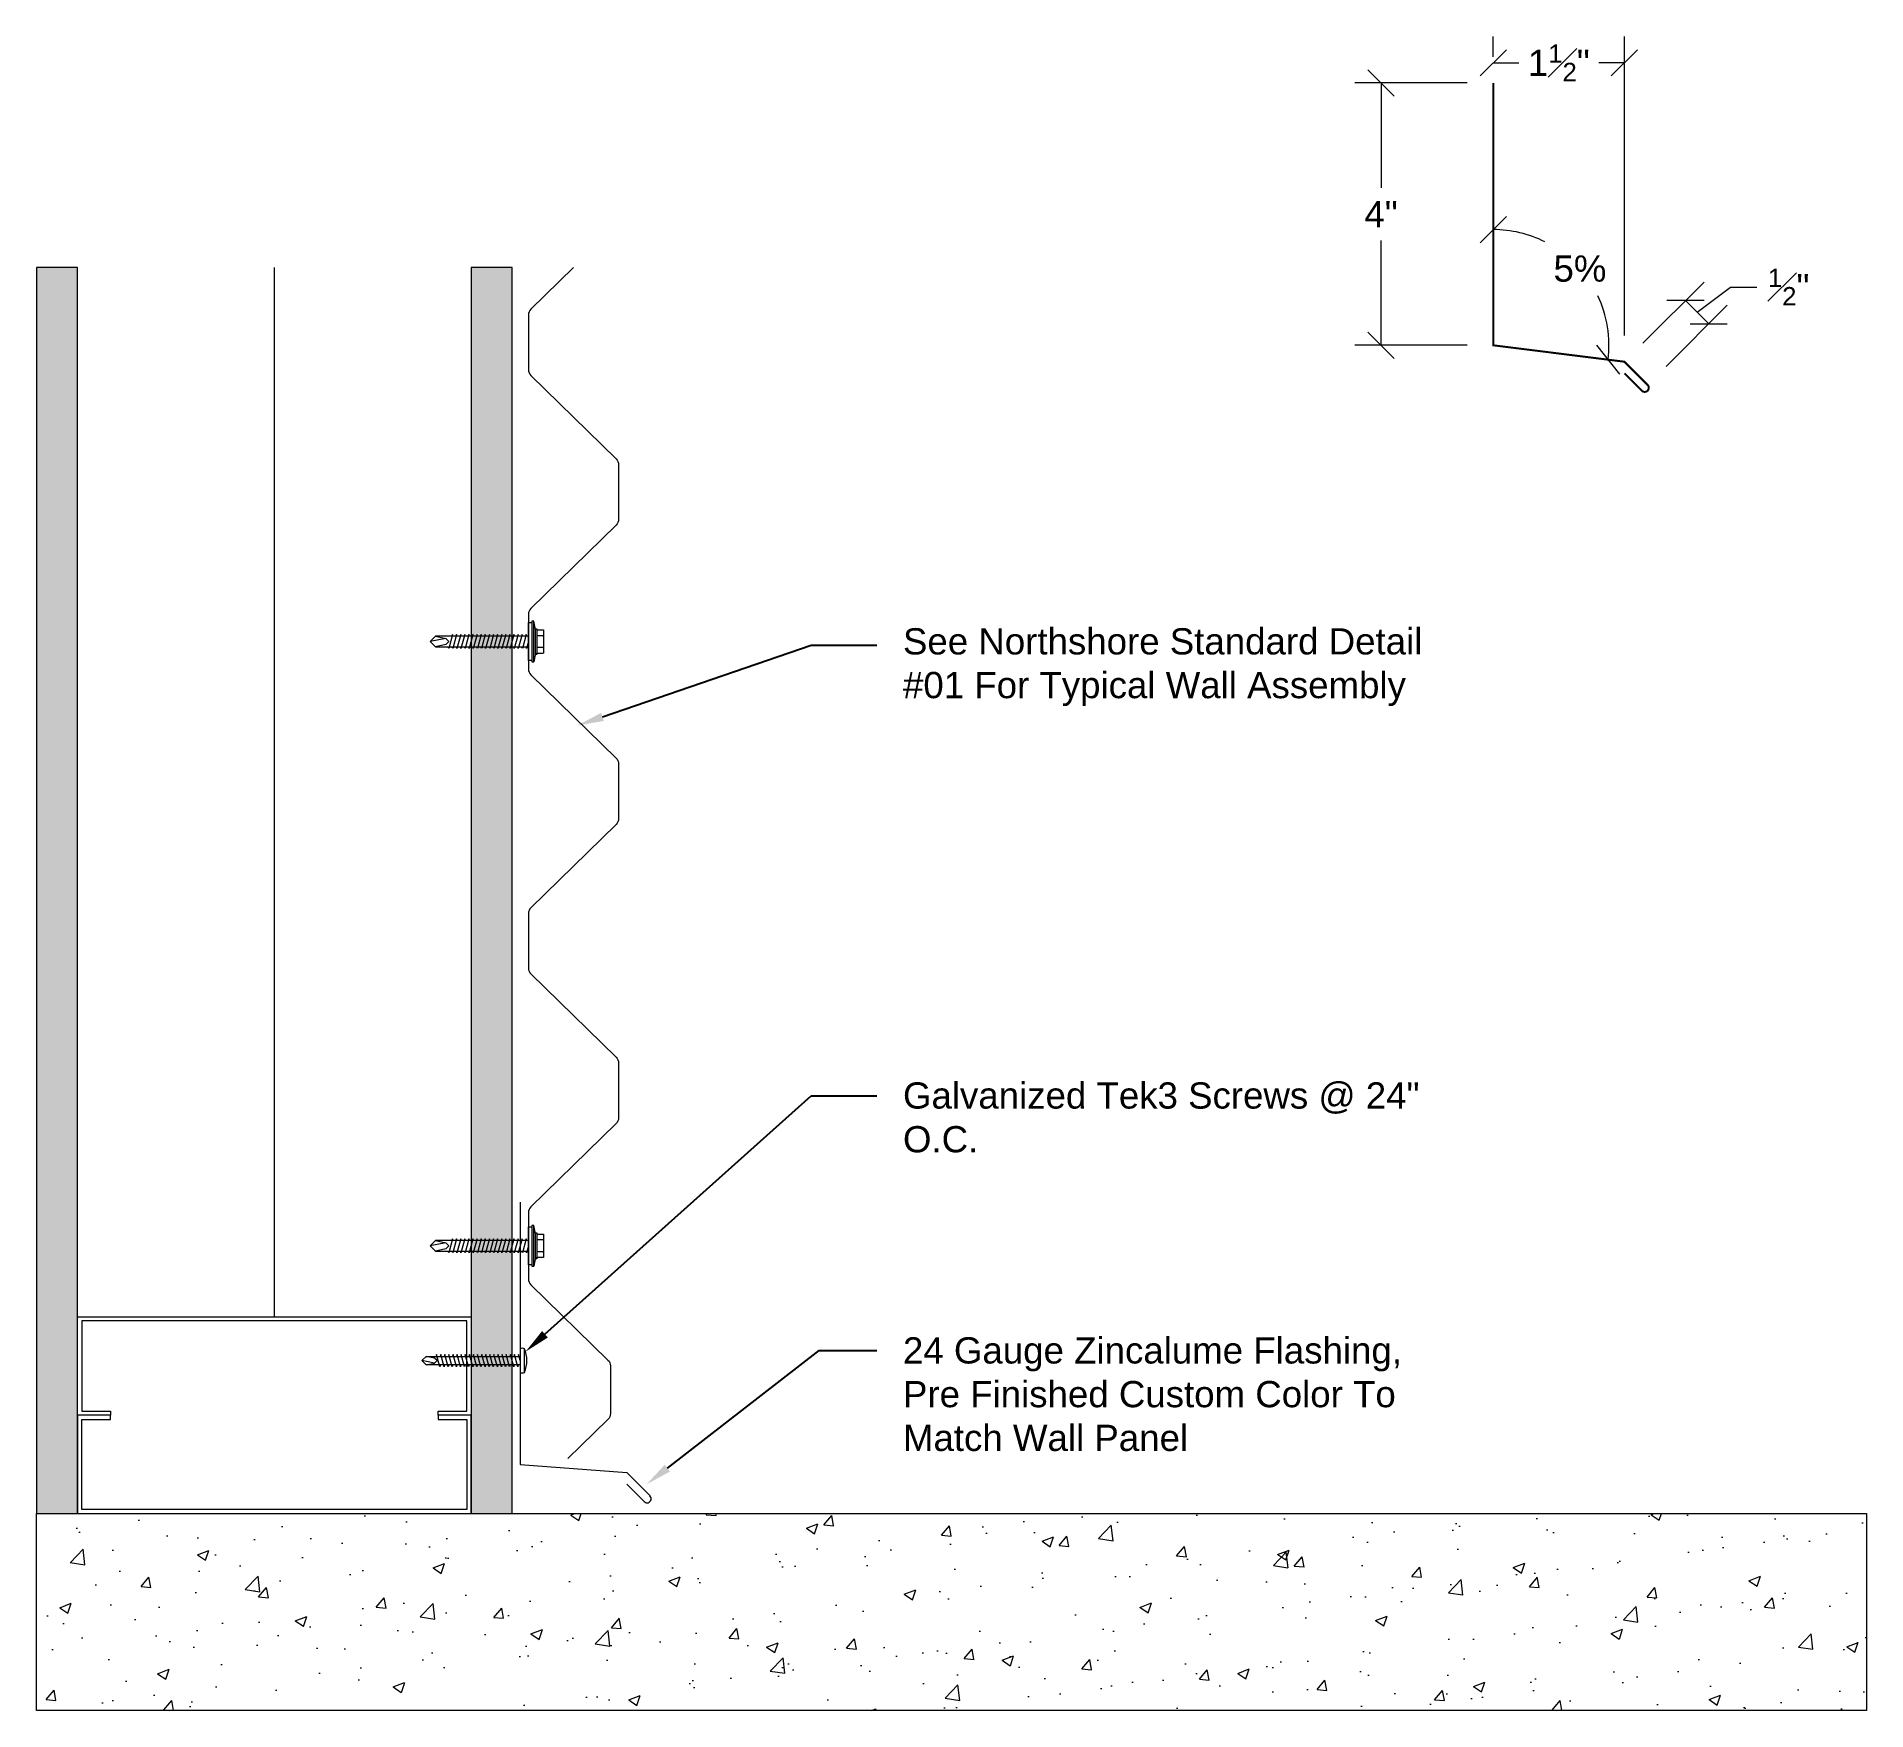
# Model space of a CAD drawing. Header units: inches. Extents: x 110.2 to 138.1, y 64.9 to 90.4.
import ezdxf
from ezdxf import colors
from ezdxf.entities.mleader import LeaderData, LeaderLine
from ezdxf.math import Vec2, Vec3

# ---------------------------------------------------------------- set-up
doc = ezdxf.new("R2010")
doc.units = ezdxf.units.IN
doc.header["$LTSCALE"] = 0.25
doc.header["$MEASUREMENT"] = 0
doc.layers.get('Defpoints').update_dxf_attribs({"color": 3})
for name, color, linetype, lineweight in [('nsm-Det-By_Others', 8, 'Continuous', 0), ('nsm-Det-Call_Outs', 51, 'Continuous', 9), ('nsm-Det-Dimensions', 51, 'Continuous', 9), ('nsm-Det-Hardware', 111, 'Continuous', 13), ('nsm-Det-Obj_01_Panels', 1, 'Continuous', 20), ('nsm-Det-Obj_02_Flashing', 2, 'Continuous', 18)]:
    doc.layers.add(name, color=color, linetype=linetype, lineweight=lineweight)
doc.styles.add('004 - NSSM - Standard', font='arial.ttf', dxfattribs={"height": 0.4})
doc.styles.add('3_0-0_TEXT', font='simplex.shx', dxfattribs={"width": 0.7, "height": 0.375})
doc.linetypes.add('BATTING', pattern='A,0.0001,-0.1,[134,ltypeshp.shx,S=0.1,R=0,X=-0.1,Y=0],-0.2,[134,ltypeshp.shx,S=0.1,R=180,X=0.1,Y=0],-0.1', length=0.4001)
doc.dimstyles.new('$$$FASTENER$$$', dxfattribs={"dimtxt": 0.375, "dimasz": 0, "dimexe": 0, "dimexo": 0, "dimgap": 0, "dimtad": 0, "dimtih": 1, "dimtoh": 1, "dimdec": 4, "dimzin": 3, "dimdsep": 46, "dimlunit": 4, "dimtxsty": '3_0-0_TEXT', "dimblk": 'NONE', "dimcen": 0, "dimclrd": 256, "dimclre": 256, "dimclrt": 256, "dimadec": 0, "dimazin": 0, "dimtfac": 0.375, "dimtdec": 4, "dimtofl": 0, "dimtmove": 1, "dimatfit": 3, "dimldrblk": 'NONE', "dimfxl": 1, "dimtolj": 1, "dimtzin": 0, "dimarcsym": 0})
doc.dimstyles.new('004 - NSSM - Standard', dxfattribs={"dimtxt": 0.4, "dimasz": 0.4, "dimexe": 0.4, "dimexo": 0.4, "dimgap": 0.4, "dimtad": 0, "dimtih": 1, "dimtoh": 1, "dimdec": 4, "dimzin": 3, "dimdsep": 46, "dimlunit": 4, "dimtxsty": '004 - NSSM - Standard', "dimblk": 'OBLIQUE', "dimcen": 0.4, "dimclrd": 51, "dimclre": 51, "dimclrt": 256, "dimadec": 0, "dimazin": 0, "dimtfac": 0.7, "dimtdec": 4, "dimtmove": 1, "dimatfit": 2, "dimfxl": 1, "dimtfill": 1, "dimtfillclr": 11, "dimfrac": 1, "dimtolj": 1, "dimtzin": 0, "dimlwd": 0, "dimlwe": 0, "dimarcsym": 0})
pattern_1 = [(1e-14, (110.1641, 83.88262), (0.09375, -0.1875), [0, -0.1875])]

# ---------------------------------------------------------------- blocks, each defined once
blk = doc.blocks.new('_None')
blk = doc.blocks.new('stud')
at = {"flags": 128}
blk.add_lwpolyline([(-5.5, -1.5), (-6, -1.5), (-6, 0), (0, 0), (0, -1.5), (-0.5, -1.5), (-0.5, -1.4375), (-0.0625, -1.4375), (-0.0625, -0.0625), (-5.9375, -0.0625), (-5.9375, -1.4375), (-5.5, -1.4375)], close=True, dxfattribs=at)
blk = doc.blocks.new('_Oblique')
at = {"color": 0, "linetype": 'ByBlock', "lineweight": -2}
blk.add_line((-0.5, -0.5), (0.5, 0.5), dxfattribs=at)
blk = doc.blocks.new('*D5')
at = {"layer": 'Defpoints', "color": 0, "transparency": 16777216}
for p in [(130.665, 89.695), (132.376, 89.695), (132.376, 85.695)]:
    blk.add_point(p, dxfattribs=at)
at = {"layer": 'nsm-Det-Dimensions', "color": 51, "lineweight": 0, "transparency": 16777216}
for p, q in [((131.976, 89.695), (130.265, 89.695)), ((130.665, 89.695), (130.665, 88.095)), ((130.665, 85.695), (130.665, 87.295)), ((131.976, 85.695), (130.265, 85.695))]:
    blk.add_line(p, q, dxfattribs=at)
at = {"layer": 'nsm-Det-Dimensions', "color": 51, "lineweight": 0, "transparency": 16777216, "xscale": 0.4, "yscale": 0.4, "zscale": 0.4}
for p, rotation in [((130.665, 89.695), 90), ((130.665, 85.695), 270)]:
    blk.add_blockref('_Oblique', p, dxfattribs=dict(at, rotation=rotation))
at = {"layer": 'nsm-Det-Dimensions', "transparency": 16777216, "insert": (130.665, 87.695), "char_height": 0.4, "attachment_point": 5, "style": '004 - NSSM - Standard', "bg_fill": 3, "box_fill_scale": 1.25, "bg_fill_color": 256, "bg_fill_true_color": 13158600, "bg_fill_transparency": 0}
blk.add_mtext('\\A1;4"', dxfattribs=at)
blk = doc.blocks.new('*D6')
at = {"layer": 'Defpoints', "color": 0, "transparency": 16777216}
for p in [(132.376, 90.002), (132.376, 89.695), (134.376, 85.445)]:
    blk.add_point(p, dxfattribs=at)
at = {"layer": 'nsm-Det-Dimensions', "color": 51, "lineweight": 0, "transparency": 16777216}
for p, q in [((132.376, 90.095), (132.376, 90.402)), ((134.376, 85.845), (134.376, 90.402)), ((132.376, 90.002), (132.764, 90.002)), ((134.376, 90.002), (133.987, 90.002))]:
    blk.add_line(p, q, dxfattribs=at)
at = {"layer": 'nsm-Det-Dimensions', "color": 51, "lineweight": 0, "transparency": 16777216, "xscale": 0.4, "yscale": 0.4, "zscale": 0.4, "rotation": 180}
blk.add_blockref('_Oblique', (132.376, 90.002), dxfattribs=at)
at = {"layer": 'nsm-Det-Dimensions', "color": 51, "lineweight": 0, "transparency": 16777216, "xscale": 0.4, "yscale": 0.4, "zscale": 0.4}
blk.add_blockref('_Oblique', (134.376, 90.002), dxfattribs=at)
at = {"layer": 'nsm-Det-Dimensions', "transparency": 16777216, "insert": (133.376, 90.002), "char_height": 0.4, "attachment_point": 5, "style": '004 - NSSM - Standard', "bg_fill": 3, "box_fill_scale": 1.25, "bg_fill_color": 256, "bg_fill_true_color": 13158600, "bg_fill_transparency": 0}
blk.add_mtext('\\A1;1{\\H0.7x;\\S1#2;}"', dxfattribs=at)
blk = doc.blocks.new('*D7')
at = {"layer": 'Defpoints', "color": 0, "transparency": 16777216}
for p in [(135.661, 86.023), (134.376, 85.445), (134.729, 85.091)]:
    blk.add_point(p, dxfattribs=at)
at = {"layer": 'nsm-Det-Dimensions', "color": 51, "lineweight": 0, "transparency": 16777216}
for p, q in [((134.659, 85.728), (135.59, 86.659)), ((135.484, 86.2), (135.994, 86.583)), ((135.994, 86.583), (136.394, 86.583)), ((135.012, 85.374), (135.944, 86.306)), ((135.307, 86.376), (135.661, 86.023))]:
    blk.add_line(p, q, dxfattribs=at)
at = {"layer": 'nsm-Det-Dimensions', "color": 51, "lineweight": 0, "transparency": 16777216, "xscale": 0.4, "yscale": 0.4, "zscale": 0.4}
for p, rotation in [((135.307, 86.376), 135.0000000000046), ((135.661, 86.023), 315.0000000000046)]:
    blk.add_blockref('_Oblique', p, dxfattribs=dict(at, rotation=rotation))
at = {"layer": 'nsm-Det-Dimensions', "transparency": 16777216, "insert": (136.881, 86.583), "char_height": 0.4, "attachment_point": 5, "style": '004 - NSSM - Standard', "bg_fill": 3, "box_fill_scale": 1.25, "bg_fill_color": 256, "bg_fill_true_color": 13158600, "bg_fill_transparency": 0}
blk.add_mtext('\\A1;{\\H0.700000x;\\S1#2;}"', dxfattribs=at)
blk = doc.blocks.new('*D8')
at = {"layer": 'Defpoints', "color": 0, "transparency": 16777216}
for p in [(132.376, 89.695), (132.376, 85.695), (132.376, 85.695), (134.376, 85.445)]:
    blk.add_point(p, dxfattribs=at)
at = {"layer": 'nsm-Det-Dimensions', "color": 51, "lineweight": 0, "transparency": 16777216}
for start, end in [(63.4681, 90), (352.875, 25.399)]:
    blk.add_arc((132.376, 85.695), 1.764, start, end, dxfattribs=at)
at = {"layer": 'nsm-Det-Dimensions', "color": 51, "lineweight": 0, "transparency": 16777216, "xscale": 0.4, "yscale": 0.4, "zscale": 0.4}
for p, rotation in [((132.376, 87.459), 180.0000000000031), ((134.126, 85.476), 262.874983651099)]:
    blk.add_blockref('_Oblique', p, dxfattribs=dict(at, rotation=rotation))
at = {"layer": 'nsm-Det-Dimensions', "transparency": 16777216, "insert": (133.698, 86.862), "char_height": 0.4, "attachment_point": 5, "style": '004 - NSSM - Standard', "bg_fill": 3, "box_fill_scale": 1.25, "bg_fill_color": 256, "bg_fill_true_color": 13158600, "bg_fill_transparency": 0}
blk.add_mtext('\\A1;5%', dxfattribs=at)
at = {"layer": 'Defpoints', "color": 0, "transparency": 16777216}
blk.add_point((133.971, 86.447), dxfattribs=at)
blk = doc.blocks.new('*U10')
h = blk.add_hatch()
h.set_pattern_fill('AR-CONC', color=256, scale=0.25)
h.set_pattern_definition([(50, (15.9016, 3), (1.79315, -0.15688), [0.1875, -2.0625]), (355, (15.9016, 3), (-0.34688, 1.88048), [0.15, -1.65]), (100.451, (16.051, 2.987), (1.44627, 1.7236), [0.15935, -1.75286]), (46.184, (15.9016, 3.5), (2.6681, -0.4138), [0.28125, -3.09375]), (96.636, (16.124, 3.4655), (2.33665, 2.4353), [0.23903, -2.6293]), (351.184, (15.9016, 3.5), (2.33665, 2.4353), [0.225, -2.475]), (21, (16.1516, 3.375), (1.49227, -1.00655), [0.1875, -2.0625]), (326, (16.1516, 3.375), (0.60829, 1.81288), [0.15, -1.65]), (71.451, (16.276, 3.2911), (2.10056, 0.80633), [0.15935, -1.75286]), (37.5, (15.9016, 3), (0.0304, 0.832235), [0, -1.63, 0, -1.675, 0, -1.65625]), (7.5, (15.9016, 3), (0.657674, 0.98603), [0, -0.955, 0, -1.5925, 0, -0.63125]), (327.5, (15.3441, 3), (1.334556, -0.056387), [0, -0.625, 0, -1.95, 0, -2.5875]), (317.5, (15.0941, 3), (1.457965, 0.25026), [0, -0.8125, 0, -1.295, 0, -1.8375])])
h.paths.add_polyline_path([(27.902, -3), (0, -3), (0, 0), (27.902, 0)])
blk.add_lwpolyline([(27.902, -3), (0, -3), (0, 0), (27.902, 0)], close=True)
blk = doc.blocks.new('*U11')
for p, q in [((0, 4), (0, 0)), ((0, 0), (1.625, -0.125)), ((1.625, -0.125), (1.979, -0.479)), ((1.625, -0.302), (1.89, -0.567))]:
    blk.add_line(p, q)
blk.add_arc((1.934, -0.523), 0.0625, 225, 45)
blk = doc.blocks.new('*U13')
for points in [[(-0.011, 0.18), (-0.011, -0.18)], [(0.052, -0.18), (0.052, 0.18)]]:
    blk.add_lwpolyline(points)
for centre, radius, start, end in [((0.403, 0), 0.452, 156.4899, 203.5101), ((0.02, 0.117), 0.0706, 63.732, 116.268), ((0.02, -0.117), 0.0706, 243.732, 296.268)]:
    blk.add_arc(centre, radius, start, end)
for points in [[(0.052, 0.065), (1.485, 0.065), (1.552, 0), (1.485, -0.065), (0.052, -0.065), (0.052, 0.065)], [(1.485, 0.065), (1.357, 0.037), (1.319, 0), (1.357, -0.037), (1.485, -0.065)], [(1.357, 0.037), (1.552, 0)]]:
    blk.add_leader(points, dimstyle='$$$FASTENER$$$')
at = {"has_arrowhead": 0}
for points in [[(0.081, 0.065), (0.089, 0.095), (0.14, -0.095), (0.148, -0.065)], [(0.143, 0.065), (0.151, 0.095), (0.202, -0.095), (0.21, -0.065)], [(0.206, 0.065), (0.214, 0.095), (0.265, -0.095), (0.273, -0.065)], [(0.268, 0.065), (0.276, 0.095), (0.327, -0.095), (0.335, -0.065)], [(0.331, 0.065), (0.339, 0.095), (0.39, -0.095), (0.398, -0.065)], [(0.393, 0.065), (0.401, 0.095), (0.452, -0.095), (0.46, -0.065)], [(0.456, 0.065), (0.464, 0.095), (0.515, -0.095), (0.523, -0.065)], [(0.518, 0.065), (0.526, 0.095), (0.577, -0.095), (0.585, -0.065)], [(0.581, 0.065), (0.589, 0.095), (0.64, -0.095), (0.648, -0.065)], [(0.643, 0.065), (0.651, 0.095), (0.702, -0.095), (0.71, -0.065)], [(0.706, 0.065), (0.714, 0.095), (0.765, -0.095), (0.773, -0.065)], [(0.768, 0.065), (0.776, 0.095), (0.827, -0.095), (0.835, -0.065)], [(0.831, 0.065), (0.839, 0.095), (0.89, -0.095), (0.898, -0.065)], [(0.893, 0.065), (0.901, 0.095), (0.952, -0.095), (0.96, -0.065)], [(0.956, 0.065), (0.964, 0.095), (1.015, -0.095), (1.023, -0.065)], [(1.018, 0.065), (1.026, 0.095), (1.077, -0.095), (1.085, -0.065)], [(1.081, 0.065), (1.089, 0.095), (1.14, -0.095), (1.148, -0.065)], [(1.143, 0.065), (1.151, 0.095), (1.202, -0.095), (1.21, -0.065)], [(1.206, 0.065), (1.214, 0.095), (1.265, -0.095), (1.273, -0.065)], [(1.268, 0.065), (1.276, 0.095), (1.327, -0.095), (1.335, -0.065)], [(0.052, 0), (0.077, -0.095), (0.085, -0.065)]]:
    blk.add_leader(points, dimstyle='$$$FASTENER$$$', dxfattribs=at)
blk = doc.blocks.new('*U12')
for p, q in [((-0.054, 0.185), (-0.028, 0.309)), ((-0.167, 0.09), (-0.077, 0.09)), ((-0.167, -0.09), (-0.077, -0.09)), ((-0.054, -0.175), (-0.028, -0.309))]:
    blk.add_line(p, q)
for points in [[(-0.028, -0.309), (-0.028, 0.309), (0, 0.309), (0, -0.309)], [(-0.054, 0.196), (-0.077, 0.196), (-0.077, -0.196), (-0.054, -0.196)]]:
    blk.add_lwpolyline(points, close=True)
blk.add_lwpolyline([(0, -0.29), (0.052, -0.29), (0.052, 0.29), (0, 0.29)])
for points in [[(-0.077, 0.18), (-0.167, 0.18, 0.414214), (-0.179, 0.168), (-0.179, -0.168, 0.414214), (-0.167, -0.18), (-0.077, -0.18)], [(-0.179, 0.103, 0.414214), (-0.167, 0.09, 0.414214), (-0.179, 0.078)], [(-0.179, -0.078, 0.414214), (-0.167, -0.09, 0.414214), (-0.179, -0.103)]]:
    blk.add_lwpolyline(points, format="xyb")
for points in [[(0.052, 0.08), (1.469, 0.08), (1.552, 0), (1.469, -0.08), (0.052, -0.08), (0.052, 0.08)], [(1.469, 0.08), (1.312, 0.046), (1.266, 0), (1.312, -0.046), (1.469, -0.08)], [(1.312, 0.046), (1.552, 0)]]:
    blk.add_leader(points, dimstyle='$$$FASTENER$$$')
at = {"has_arrowhead": 0}
for points in [[(0.078, 0.08), (0.085, 0.108), (0.143, -0.108), (0.151, -0.08)], [(0.14, 0.08), (0.148, 0.108), (0.206, -0.108), (0.213, -0.08)], [(0.203, 0.08), (0.21, 0.108), (0.268, -0.108), (0.276, -0.08)], [(0.265, 0.08), (0.273, 0.108), (0.331, -0.108), (0.338, -0.08)], [(0.328, 0.08), (0.335, 0.108), (0.393, -0.108), (0.401, -0.08)], [(0.39, 0.08), (0.398, 0.108), (0.456, -0.108), (0.463, -0.08)], [(0.453, 0.08), (0.46, 0.108), (0.518, -0.108), (0.526, -0.08)], [(0.515, 0.08), (0.523, 0.108), (0.581, -0.108), (0.588, -0.08)], [(0.578, 0.08), (0.585, 0.108), (0.643, -0.108), (0.651, -0.08)], [(0.64, 0.08), (0.648, 0.108), (0.706, -0.108), (0.713, -0.08)], [(0.703, 0.08), (0.71, 0.108), (0.768, -0.108), (0.776, -0.08)], [(0.765, 0.08), (0.773, 0.108), (0.831, -0.108), (0.838, -0.08)], [(0.828, 0.08), (0.835, 0.108), (0.893, -0.108), (0.901, -0.08)], [(0.89, 0.08), (0.898, 0.108), (0.956, -0.108), (0.963, -0.08)], [(0.953, 0.08), (0.96, 0.108), (1.018, -0.108), (1.026, -0.08)], [(1.015, 0.08), (1.023, 0.108), (1.081, -0.108), (1.088, -0.08)], [(1.078, 0.08), (1.085, 0.108), (1.143, -0.108), (1.151, -0.08)], [(1.14, 0.08), (1.148, 0.108), (1.206, -0.108), (1.213, -0.08)], [(1.203, 0.08), (1.21, 0.108), (1.268, -0.108), (1.276, -0.08)], [(0.052, 0), (0.081, -0.108), (0.088, -0.08)]]:
    blk.add_leader(points, dimstyle='$$$FASTENER$$$', dxfattribs=at)

msp = doc.modelspace()

# ---------------------------------------------------------------- hatches: boundary and pattern name
at = {"layer": 'nsm-Det-By_Others'}
h = msp.add_hatch(dxfattribs=at)
h.set_pattern_fill('DOTS', color=256, scale=3, style=0)
h.set_pattern_definition(pattern_1)
h.paths.add_polyline_path([(110.1641, 86.88262), (110.1641, 67.88262), (110.7891, 67.88262), (110.7891, 86.88262)])
h = msp.add_hatch(dxfattribs=at)
h.set_pattern_fill('DOTS', color=256, scale=3, style=0)
h.set_pattern_definition(pattern_1)
h.paths.add_polyline_path([(116.7891, 86.88262), (116.7891, 67.88262), (117.4141, 67.88262), (117.4141, 86.88262)])

# ---------------------------------------------------------------- linework, layer by layer
at = {"layer": 'nsm-Det-By_Others', "linetype": 'BATTING', "ltscale": 1.75}
msp.add_line((113.7891, 86.88262), (113.7891, 70.88262), dxfattribs=at)
at = {"layer": 'nsm-Det-By_Others'}
for points in [[(110.1641, 86.88262), (110.1641, 67.88262), (110.7891, 67.88262), (110.7891, 86.88262), (110.1641, 86.88262)], [(116.7891, 86.88262), (116.7891, 67.88262), (117.4141, 67.88262), (117.4141, 86.88262), (116.7891, 86.88262)]]:
    msp.add_lwpolyline(points, dxfattribs=at)
at = {"layer": 'nsm-Det-Obj_01_Panels'}
msp.add_lwpolyline([(118.35304, 86.88262), (117.70174, 86.24611, 0.20190121), (117.6641, 86.15671), (117.6641, 85.32445, 0.20190121), (117.70174, 85.23505), (119.00147, 83.96486, -0.20190121), (119.0391, 83.87546), (119.0391, 83.0432, -0.20190121), (119.00147, 82.9538), (117.70174, 81.68361, 0.20190121), (117.6641, 81.59421), (117.6641, 80.76195, 0.20190121), (117.70174, 80.67255), (119.00147, 79.40236, -0.20190121), (119.0391, 79.31296), (119.0391, 78.4807, -0.20190121), (119.00147, 78.3913), (117.70174, 77.12111, 0.20190121), (117.6641, 77.03171), (117.6641, 76.19945, 0.20190121), (117.70174, 76.11005), (119.00147, 74.83986, -0.20190121), (119.0391, 74.75046), (119.0391, 73.9182, -0.20190121), (119.00147, 73.8288), (117.70174, 72.55861, 0.20190121), (117.6641, 72.46921), (117.6641, 71.46217, 0.20190121), (117.70174, 71.37277), (118.87647, 70.22474, -0.20190121), (118.9141, 70.13534), (118.9141, 69.40832, -0.20190121), (118.87647, 69.31892), (118.26424, 68.72061)], format="xyb", dxfattribs=at)
at = {"layer": 'nsm-Det-Obj_02_Flashing', "const_width": 0.03}
msp.add_lwpolyline([(132.3758, 89.69497), (132.3758, 85.69497), (134.3758, 85.44497), (134.72935, 85.09142, -1), (134.64096, 85.00303), (134.3758, 85.2682)], format="xyb", dxfattribs=at)

# ---------------------------------------------------------------- block references
at = {"layer": 'nsm-Det-By_Others'}
for name, p in [('stud', (116.7891, 70.88262)), ('*U10', (110.1641, 67.88262))]:
    msp.add_blockref(name, p, dxfattribs=at)
at = {"layer": 'nsm-Det-By_Others', "xscale": -1, "rotation": 180}
msp.add_blockref('stud', (116.7891, 67.88262), dxfattribs=at)
at = {"layer": 'nsm-Det-Hardware', "extrusion": (0, 0, -1), "zscale": -1}
for p in [(-117.71572, 81.17808), (-117.71572, 71.96569)]:
    msp.add_blockref('*U12', p, dxfattribs=at)
at = {"layer": 'nsm-Det-Hardware', "rotation": 180}
msp.add_blockref('*U13', (117.59072, 70.21568), dxfattribs=at)
at = {"layer": 'nsm-Det-Obj_02_Flashing'}
msp.add_blockref('*U11', (117.5391, 68.63262), dxfattribs=at)

# ---------------------------------------------------------------- leaders
at = {"layer": 'nsm-Det-Call_Outs'}
ml = msp.add_multileader_mtext('Standard', dxfattribs=at)
ml.set_content('See Northshore Standard Detail #01 For Typical Wall Assembly', color=256, style='004 - NSSM - Standard')
ml.set_leader_properties(color=51)
ml.build(insert=Vec2(0, 0))
ml.multileader.update_dxf_attribs({"dogleg_length": 1, "arrow_head_size": 0.4})
ctx = ml.context
ctx.base_point, ctx.char_height, ctx.arrow_head_size, ctx.landing_gap_size, ctx.plane_origin = Vec3(122.97494, 81.12301), 0.4, 0.4, 0.4, Vec3(119.1641, 78.06697)
notes = []
notes.append((ctx, [(0, (1, 1, 0), (121.97494, 81.12301), (1, 0), 1, [(0, [(118.4141, 79.89961)], 0, [])])]))
ctx.mtext.insert, ctx.mtext.width, ctx.mtext.flow_direction = Vec3(123.37494, 81.38181), 8, 5
ml = msp.add_multileader_mtext('Standard', dxfattribs=at)
ml.set_content('Galvanized Tek3 Screws @ 24" O.C.', color=256, style='004 - NSSM - Standard')
ml.set_leader_properties(color=51)
ml.build(insert=Vec2(0, 0))
ml.multileader.update_dxf_attribs({"dogleg_length": 1, "arrow_head_size": 0.4})
ctx = ml.context
ctx.base_point, ctx.char_height, ctx.arrow_head_size, ctx.landing_gap_size, ctx.plane_origin = Vec3(122.97494, 74.25432), 0.4, 0.4, 0.4, Vec3(117.7891, 71.61607)
notes.append((ctx, [(0, (1, 1, 0), (121.97494, 74.25432), (1, 0), 1, [(0, [(117.61854, 70.35041)], 0, [])])]))
ctx.mtext.insert, ctx.mtext.width, ctx.mtext.flow_direction = Vec3(123.37494, 74.45773), 8, 5
ml = msp.add_multileader_mtext('Standard', dxfattribs=at)
ml.set_content('24 Gauge Zincalume Flashing, Pre Finished Custom Color To Match Wall Panel', color=256, style='004 - NSSM - Standard')
ml.set_leader_properties(color=51)
ml.build(insert=Vec2(0, 0))
ml.multileader.update_dxf_attribs({"dogleg_length": 1, "arrow_head_size": 0.4})
ctx = ml.context
ctx.base_point, ctx.char_height, ctx.arrow_head_size, ctx.landing_gap_size, ctx.plane_origin = Vec3(122.97494, 70.36813), 0.4, 0.4, 0.4, Vec3(120.01766, 68.44067)
notes.append((ctx, [(0, (1, 1, 0), (122.09647, 70.36813), (1, 0), 0.87847, [(0, [(119.46588, 68.33084)], 0, [])])]))
ctx.mtext.insert, ctx.mtext.width, ctx.mtext.flow_direction = Vec3(123.37494, 70.5714), 8, 5
for ctx, leaders in notes:
    for number, flags, end, landing, length, lines in leaders:
        leader = LeaderData()
        leader.index, (leader.has_last_leader_line, leader.has_dogleg_vector, leader.attachment_direction) = number, flags
        leader.last_leader_point, leader.dogleg_vector, leader.dogleg_length = Vec3(end), Vec3(landing), length
        for number, points, colour, breaks in lines:
            line = LeaderLine()
            line.index, line.vertices, line.color, line.breaks = number, Vec3.list(points), colors.encode_raw_color(colour), breaks
            leader.lines.append(line)
        ctx.leaders.append(leader)

# ---------------------------------------------------------------- next in the draw order: dimensions: what is measured, and where the dimension line sits
at = {"layer": 'nsm-Det-Dimensions'}
dim = msp.add_linear_dim(base=(130.66548, 89.69497), p1=(132.3758, 85.69497), p2=(132.3758, 89.69497), angle=90, dimstyle='004 - NSSM - Standard', override={"dimgap": 0.2}, dxfattribs=at)
dim.commit()
dim.dimension.update_dxf_attribs({"geometry": '*D5', "text_midpoint": (130.66548, 87.69497)})

# ---------------------------------------------------------------- next in the draw order: dimensions: what is measured, and where the dimension line sits
dim = msp.add_linear_dim(base=(132.3758, 90.00159), p1=(134.3758, 85.44497), p2=(132.3758, 89.69497), text='1{\\H0.7x;\\S1#2;}"', dimstyle='004 - NSSM - Standard', override={"dimgap": 0.2}, dxfattribs=at)
dim.commit()
dim.dimension.update_dxf_attribs({"geometry": '*D6', "text_midpoint": (133.3758, 90.00159)})

# ---------------------------------------------------------------- next in the draw order: dimensions: what is measured, and where the dimension line sits
dim = msp.add_linear_dim(base=(135.66074, 86.02281), p1=(134.3758, 85.44497), p2=(134.72935, 85.09142), angle=315, dimstyle='004 - NSSM - Standard', override={"dimgap": 0.2}, dxfattribs=at)
dim.commit()
dim.dimension.update_dxf_attribs({"geometry": '*D7', "text_midpoint": (136.59446, 86.5831), "dimtype": 129})

# ---------------------------------------------------------------- next in the draw order: dimensions: what is measured, and where the dimension line sits
dim = msp.add_angular_dim_2l(base=(133.97115, 86.44739), line1=((132.3758, 89.69497), (132.3758, 85.69497)), line2=((132.3758, 85.69497), (134.3758, 85.44497)), text='5%', dimstyle='004 - NSSM - Standard', override={"dimgap": 0.2}, dxfattribs=at)
dim.commit()
dim.dimension.update_dxf_attribs({"geometry": '*D8', "text_midpoint": (133.69814, 86.86232)})

doc.saveas('drawing.dxf')
